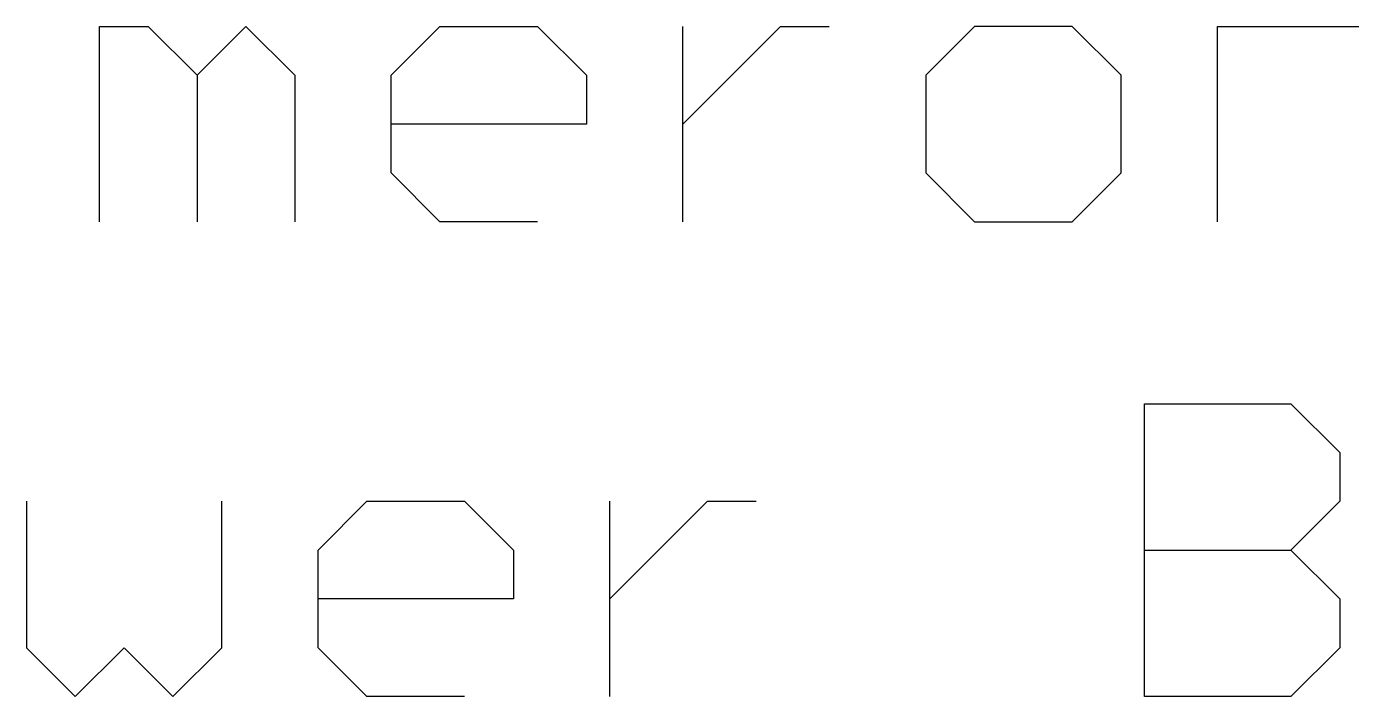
# Model space of a CAD drawing. Extents: x -0.79 to 6.6, y -0.46 to 8.18.
# Drawn here: x 4.888 to 5.1641, y 0.3185 to 0.4582 of the extents above; entities that cross this region are included whole.
import ezdxf

# ---------------------------------------------------------------- set-up
doc = ezdxf.new("R2010")
doc.units = 0
doc.layers.add('21', color=253, linetype='CONTINUOUS')

msp = doc.modelspace()

# ---------------------------------------------------------------- linework, layer by layer
at = {"layer": '21'}
for p, q in [((4.90319, 0.4175), (4.90319, 0.458201)), ((4.90319, 0.458201), (4.913365, 0.458201)), ((4.913365, 0.458201), (4.923541, 0.448026)), ((4.923541, 0.448026), (4.933716, 0.458201)), ((4.933716, 0.458201), (4.943891, 0.448026)), ((4.963962, 0.448026), (4.974137, 0.458201)), ((4.974137, 0.458201), (4.994488, 0.458201)), ((4.994488, 0.458201), (5.004663, 0.448026)), ((5.024734, 0.4175), (5.024734, 0.458201)), ((5.024734, 0.437851), (5.045084, 0.458201)), ((5.045084, 0.458201), (5.05526, 0.458201)), ((5.085552, 0.458201), (5.075377, 0.448026)), ((5.105903, 0.458201), (5.085552, 0.458201)), ((5.116078, 0.448026), (5.105903, 0.458201)), ((5.136149, 0.4175), (5.136149, 0.458201)), ((5.136149, 0.458201), (5.166675, 0.458201)), ((4.923541, 0.448026), (4.923541, 0.4175)), ((4.943891, 0.448026), (4.943891, 0.4175)), ((4.963962, 0.427675), (4.963962, 0.448026)), ((5.004663, 0.448026), (5.004663, 0.437851)), ((5.075377, 0.448026), (5.075377, 0.427675)), ((5.116078, 0.427675), (5.116078, 0.448026)), ((5.004663, 0.437851), (4.963962, 0.437851)), ((4.974137, 0.4175), (4.963962, 0.427675)), ((5.075377, 0.427675), (5.085552, 0.4175)), ((5.105903, 0.4175), (5.116078, 0.427675)), ((4.994488, 0.4175), (4.974137, 0.4175)), ((5.085552, 0.4175), (5.105903, 0.4175)), ((5.120956, 0.3185), (5.120956, 0.379552)), ((5.120956, 0.379552), (5.151482, 0.379552)), ((5.151482, 0.379552), (5.161657, 0.369377)), ((5.161657, 0.369377), (5.161657, 0.359201)), ((4.887997, 0.359201), (4.887997, 0.328675)), ((4.928698, 0.328675), (4.928698, 0.359201)), ((4.948769, 0.349026), (4.958944, 0.359201)), ((4.958944, 0.359201), (4.979295, 0.359201)), ((4.979295, 0.359201), (4.98947, 0.349026)), ((5.009541, 0.3185), (5.009541, 0.359201)), ((5.009541, 0.338851), (5.029891, 0.359201)), ((5.029891, 0.359201), (5.040067, 0.359201)), ((5.161657, 0.359201), (5.151482, 0.349026)), ((4.948769, 0.328675), (4.948769, 0.349026)), ((4.98947, 0.349026), (4.98947, 0.338851)), ((5.120956, 0.349026), (5.151482, 0.349026)), ((5.151482, 0.349026), (5.161657, 0.338851)), ((4.98947, 0.338851), (4.948769, 0.338851)), ((5.161657, 0.338851), (5.161657, 0.328675)), ((4.887997, 0.328675), (4.898172, 0.3185)), ((4.898172, 0.3185), (4.908348, 0.328675)), ((4.908348, 0.328675), (4.918523, 0.3185)), ((4.918523, 0.3185), (4.928698, 0.328675)), ((4.958944, 0.3185), (4.948769, 0.328675)), ((5.161657, 0.328675), (5.151482, 0.3185)), ((4.979295, 0.3185), (4.958944, 0.3185)), ((5.151482, 0.3185), (5.120956, 0.3185))]:
    msp.add_line(p, q, dxfattribs=at)

doc.saveas('drawing.dxf')
